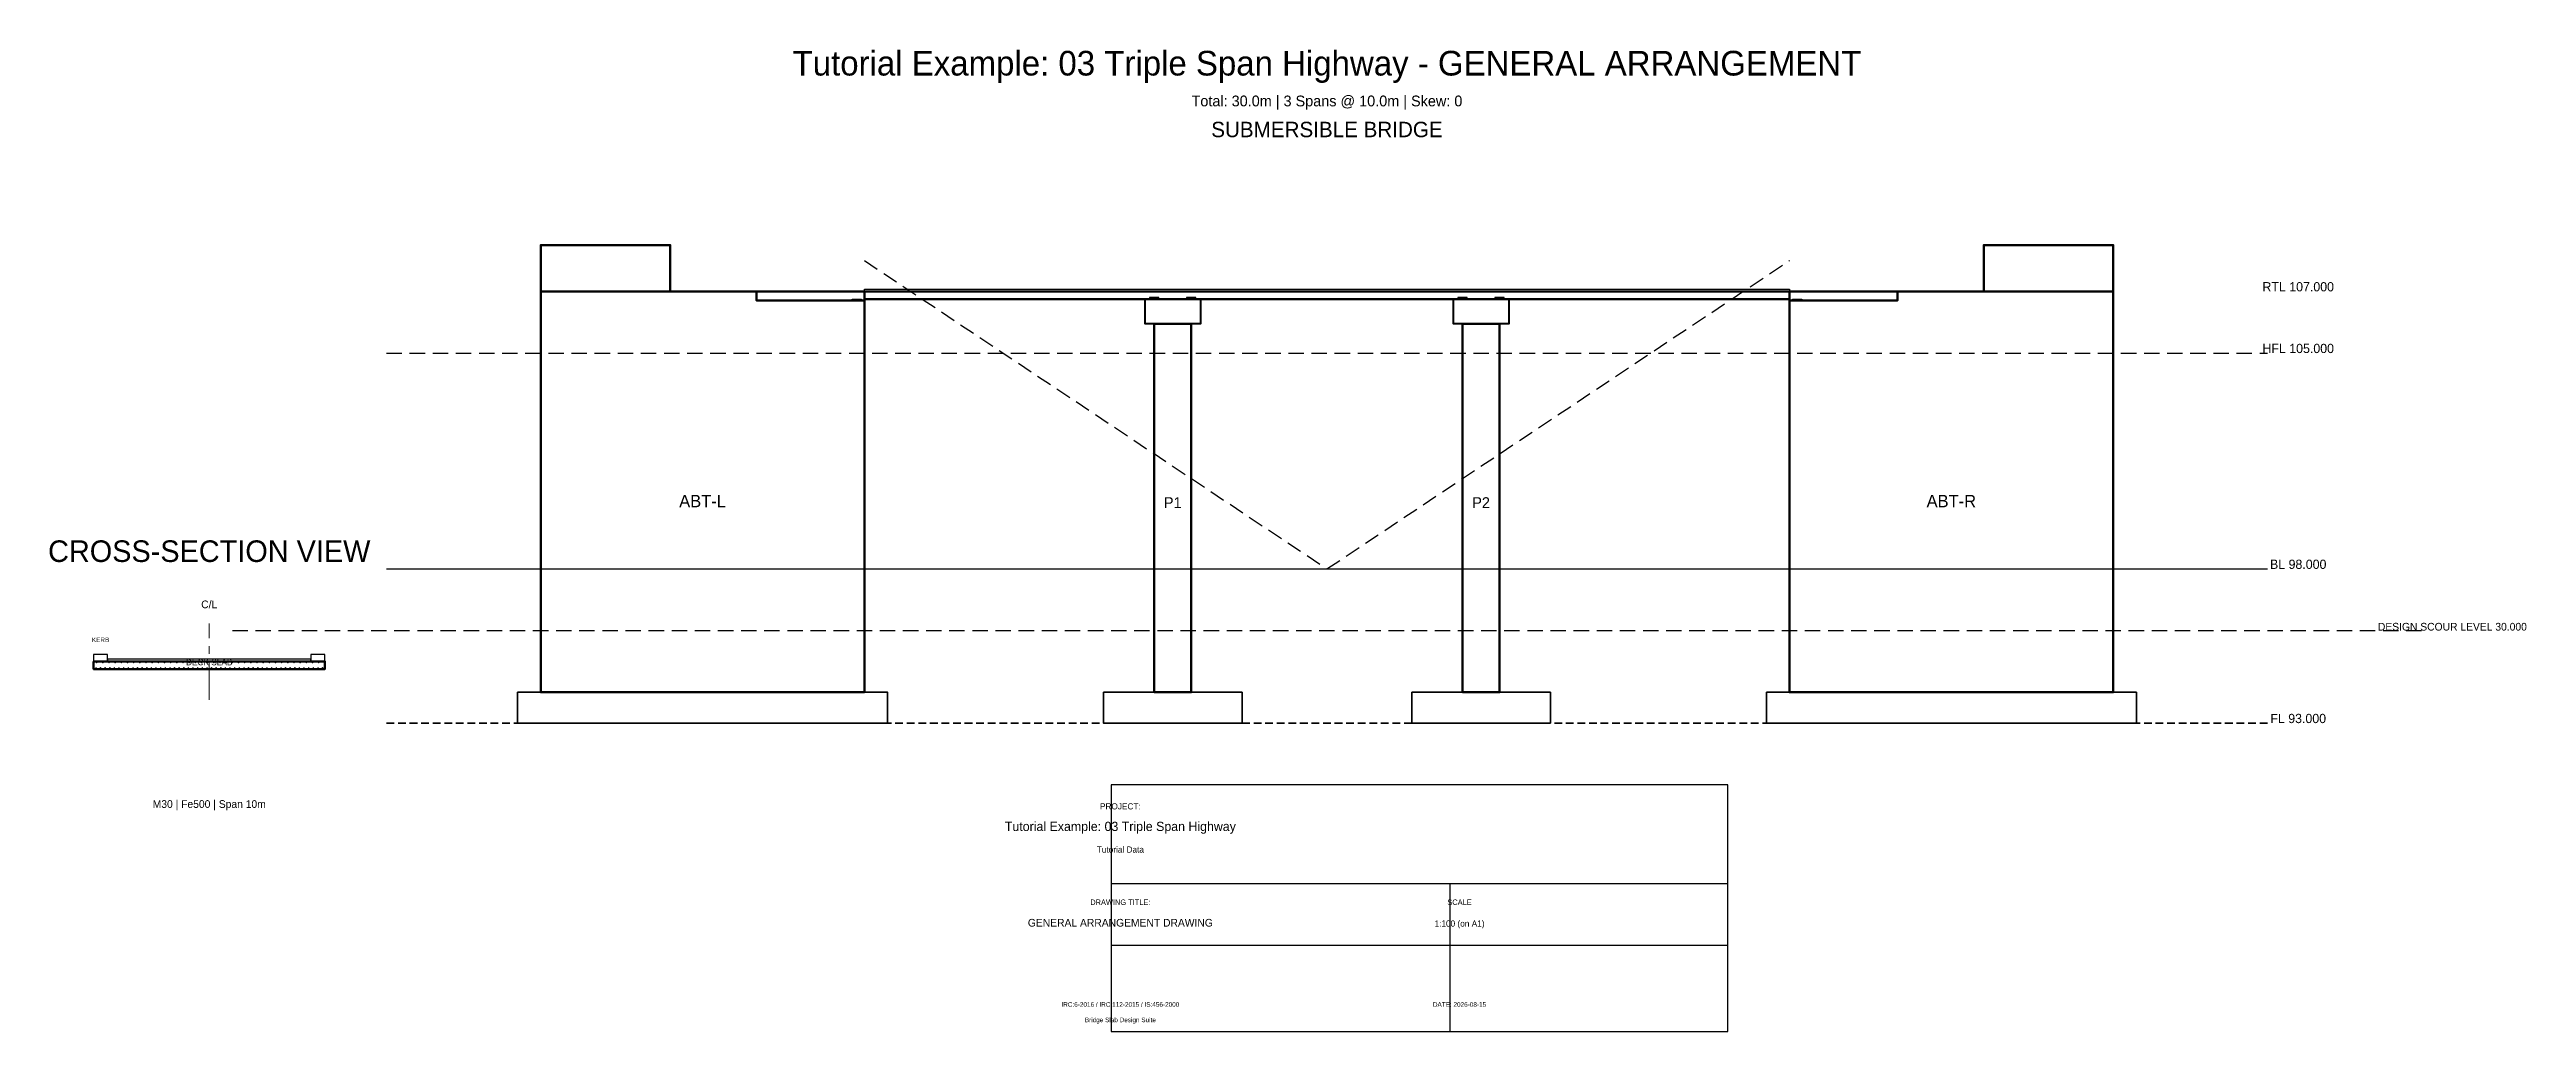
# Model space of a CAD drawing. Header units: metres. Extents: x -26 to 54, y -14 to 135.
# Drawn here: x -26.4 to 53.9, y 103 to 134.8 of the extents above.
import ezdxf
from ezdxf.enums import TextEntityAlignment as Align

# ---------------------------------------------------------------- set-up
doc = ezdxf.new("R2010")
doc.units = ezdxf.units.M
for name, pattern in [('CENTER', [2, 1.25, -0.25, 0.25, -0.25]), ('DASHED', [0.75, 0.5, -0.25]), ('HIDDEN', [0.375, 0.25, -0.125])]:
    doc.linetypes.add(name, pattern=pattern)
for name, color, linetype, lineweight in [('A-GRID', 8, 'CENTER', 15), ('A-TEXT', 7, 'CONTINUOUS', 18), ('A-TITLE', 7, 'CONTINUOUS', 25), ('G-BED', 32, 'CONTINUOUS', 25), ('G-HFL', 150, 'DASHED', 25), ('G-NGL', 30, 'DASHED', 25), ('H-CONC', 253, 'CONTINUOUS', 15), ('S-ABUT', 5, 'CONTINUOUS', 50), ('S-BEARING', 6, 'CONTINUOUS', 30), ('S-DECK', 4, 'CONTINUOUS', 50), ('S-FNDTN', 2, 'HIDDEN', 35), ('S-KERB', 8, 'CONTINUOUS', 25), ('S-PIER', 3, 'CONTINUOUS', 50), ('S-PIERCAP', 3, 'CONTINUOUS', 40), ('X-REBAR', 1, 'CONTINUOUS', 18)]:
    doc.layers.add(name, color=color, linetype=linetype, lineweight=lineweight)

msp = doc.modelspace()

# ---------------------------------------------------------------- hatches: boundary and pattern name
at = {"layer": 'H-CONC'}
h = msp.add_hatch(dxfattribs=at)
h.set_pattern_fill('ANSI31', color=256, scale=0.05, style=0)
h.set_pattern_definition([])
h.paths.add_polyline_path([(0, 127), (30, 127), (30, 126.75), (0, 126.75)])
h = msp.add_hatch(dxfattribs=at)
h.set_pattern_fill('ANSI31', color=256, scale=0.04, style=0)
h.set_pattern_definition([])
h.paths.add_polyline_path([(9.4, 125.95), (10.6, 125.95), (10.6, 114), (9.4, 114)])
h = msp.add_hatch(dxfattribs=at)
h.set_pattern_fill('ANSI31', color=256, scale=0.04, style=0)
h.set_pattern_definition([])
h.paths.add_polyline_path([(19.4, 125.95), (20.6, 125.95), (20.6, 114), (19.4, 114)])
h = msp.add_hatch(dxfattribs=at)
h.set_pattern_fill('ANSI31', color=256, scale=0.03, style=0)
h.set_pattern_definition([])
h.paths.add_polyline_path([(-25, 115), (-17.5, 115), (-17.5, 114.75), (-25, 114.75)])
h = msp.add_hatch(dxfattribs=at)
h.set_pattern_fill('ANSI32', color=256, scale=0.08, style=0)
h.set_pattern_definition([])
h.paths.add_polyline_path([(-11.25, 114), (0.75, 114), (0.75, 113), (-11.25, 113)])
h = msp.add_hatch(dxfattribs=at)
h.set_pattern_fill('ANSI32', color=256, scale=0.08, style=0)
h.set_pattern_definition([])
h.paths.add_polyline_path([(29.25, 114), (41.25, 114), (41.25, 113), (29.25, 113)])

# ---------------------------------------------------------------- linework, layer by layer
at = {"layer": 'A-GRID', "linetype": 'CENTER'}
msp.add_line((-21.25, 113.75), (-21.25, 116.225), dxfattribs=at)
at = {"layer": 'A-TITLE', "linetype": 'CONTINUOUS'}
for p, q in [((8, 107.8), (28, 107.8)), ((19, 103), (19, 107.8)), ((8, 105.8), (28, 105.8))]:
    msp.add_line(p, q, dxfattribs=at)
msp.add_lwpolyline([(8, 103), (28, 103), (28, 111), (8, 111)], close=True, dxfattribs=at)
at = {"layer": 'G-BED', "linetype": 'CONTINUOUS'}
msp.add_line((-15.5, 118), (45.5, 118), dxfattribs=at)
at = {"layer": 'G-BED', "linetype": 'DASHED'}
msp.add_line((-20.5, 116), (50.5, 116), dxfattribs=at)
at = {"layer": 'G-HFL', "linetype": 'DASHED'}
msp.add_line((-15.5, 125), (45.5, 125), dxfattribs=at)
at = {"layer": 'G-NGL', "linetype": 'DASHED'}
msp.add_lwpolyline([(0, 128), (15, 118), (30, 128)], dxfattribs=at)
at = {"layer": 'S-ABUT', "linetype": 'CONTINUOUS'}
for points in [[(-10.5, 127), (-6.3, 127), (-6.3, 128.5), (-10.5, 128.5)], [(36.3, 127), (40.5, 127), (40.5, 128.5), (36.3, 128.5)], [(-10.5, 127), (0, 127), (0, 114), (-10.5, 114)], [(30, 127), (40.5, 127), (40.5, 114), (30, 114)]]:
    msp.add_lwpolyline(points, close=True, dxfattribs=at)
at = {"layer": 'S-BEARING', "linetype": 'CONTINUOUS'}
for points in [[(-0.4, 126.75), (-0.1, 126.75), (-0.1, 126.7), (-0.4, 126.7)], [(9.25, 126.75), (9.55, 126.75), (9.55, 126.8), (9.25, 126.8)], [(10.45, 126.75), (10.75, 126.75), (10.75, 126.8), (10.45, 126.8)], [(19.25, 126.75), (19.55, 126.75), (19.55, 126.8), (19.25, 126.8)], [(20.45, 126.75), (20.75, 126.75), (20.75, 126.8), (20.45, 126.8)], [(30.1, 126.75), (30.4, 126.75), (30.4, 126.7), (30.1, 126.7)]]:
    msp.add_lwpolyline(points, close=True, dxfattribs=at)
at = {"layer": 'S-DECK', "linetype": 'CONTINUOUS'}
msp.add_line((0, 127), (30, 127), dxfattribs=at)
for points in [[(-3.5, 127), (0, 127), (0, 126.7), (-3.5, 126.7)], [(0, 127), (30, 127), (30, 126.75), (0, 126.75)], [(30, 127), (33.5, 127), (33.5, 126.7), (30, 126.7)], [(-25, 115), (-17.5, 115), (-17.5, 114.75), (-25, 114.75)]]:
    msp.add_lwpolyline(points, close=True, dxfattribs=at)
at = {"layer": 'S-FNDTN', "linetype": 'HIDDEN'}
msp.add_line((-15.5, 113), (45.5, 113), dxfattribs=at)
at = {"layer": 'S-FNDTN', "linetype": 'CONTINUOUS'}
for points in [[(-11.25, 114), (0.75, 114), (0.75, 113), (-11.25, 113)], [(7.75, 114), (12.25, 114), (12.25, 113), (7.75, 113)], [(17.75, 114), (22.25, 114), (22.25, 113), (17.75, 113)], [(29.25, 114), (41.25, 114), (41.25, 113), (29.25, 113)]]:
    msp.add_lwpolyline(points, close=True, dxfattribs=at)
at = {"layer": 'S-KERB', "linetype": 'CONTINUOUS'}
for points in [[(0, 127.075), (30, 127.075), (30, 127), (0, 127)], [(-25, 115), (-24.55, 115), (-24.55, 115.225), (-25, 115.225)], [(-24.55, 115), (-17.95, 115), (-17.95, 115.075), (-24.55, 115.075)], [(-17.95, 115), (-17.5, 115), (-17.5, 115.225), (-17.95, 115.225)]]:
    msp.add_lwpolyline(points, close=True, dxfattribs=at)
at = {"layer": 'S-PIER', "linetype": 'CONTINUOUS'}
for points in [[(9.4, 125.95), (10.6, 125.95), (10.6, 114), (9.4, 114)], [(19.4, 125.95), (20.6, 125.95), (20.6, 114), (19.4, 114)]]:
    msp.add_lwpolyline(points, close=True, dxfattribs=at)
at = {"layer": 'S-PIERCAP', "linetype": 'CONTINUOUS'}
for points in [[(9.1, 126.75), (10.9, 126.75), (10.9, 125.95), (9.1, 125.95)], [(19.1, 126.75), (20.9, 126.75), (20.9, 125.95), (19.1, 125.95)]]:
    msp.add_lwpolyline(points, close=True, dxfattribs=at)
at = {"layer": 'X-REBAR'}
for centre, radius in [((-24.9, 114.96), 0.008), ((-24.7, 114.96), 0.008), ((-24.5, 114.96), 0.008), ((-24.3, 114.96), 0.008), ((-24.1, 114.96), 0.008), ((-23.9, 114.96), 0.008), ((-23.7, 114.96), 0.008), ((-23.5, 114.96), 0.008), ((-23.3, 114.96), 0.008), ((-23.1, 114.96), 0.008), ((-22.9, 114.96), 0.008), ((-22.7, 114.96), 0.008), ((-22.5, 114.96), 0.008), ((-22.3, 114.96), 0.008), ((-22.1, 114.96), 0.008), ((-21.9, 114.96), 0.008), ((-21.7, 114.96), 0.008), ((-21.5, 114.96), 0.008), ((-21.3, 114.96), 0.008), ((-21.1, 114.96), 0.008), ((-20.9, 114.96), 0.008), ((-20.7, 114.96), 0.008), ((-20.5, 114.96), 0.008), ((-20.3, 114.96), 0.008), ((-20.1, 114.96), 0.008), ((-19.9, 114.96), 0.008), ((-19.7, 114.96), 0.008), ((-19.5, 114.96), 0.008), ((-19.3, 114.96), 0.008), ((-19.1, 114.96), 0.008), ((-18.9, 114.96), 0.008), ((-18.7, 114.96), 0.008), ((-18.5, 114.96), 0.008), ((-18.3, 114.96), 0.008), ((-18.1, 114.96), 0.008), ((-17.9, 114.96), 0.008), ((-17.7, 114.96), 0.008), ((-24.925, 114.79), 0.01), ((-24.775, 114.79), 0.01), ((-24.625, 114.79), 0.01), ((-24.475, 114.79), 0.01), ((-24.325, 114.79), 0.01), ((-24.175, 114.79), 0.01), ((-24.025, 114.79), 0.01), ((-23.875, 114.79), 0.01), ((-23.725, 114.79), 0.01), ((-23.575, 114.79), 0.01), ((-23.425, 114.79), 0.01), ((-23.275, 114.79), 0.01), ((-23.125, 114.79), 0.01), ((-22.975, 114.79), 0.01), ((-22.825, 114.79), 0.01), ((-22.675, 114.79), 0.01), ((-22.525, 114.79), 0.01), ((-22.375, 114.79), 0.01), ((-22.225, 114.79), 0.01), ((-22.075, 114.79), 0.01), ((-21.925, 114.79), 0.01), ((-21.775, 114.79), 0.01), ((-21.625, 114.79), 0.01), ((-21.475, 114.79), 0.01), ((-21.325, 114.79), 0.01), ((-21.175, 114.79), 0.01), ((-21.025, 114.79), 0.01), ((-20.875, 114.79), 0.01), ((-20.725, 114.79), 0.01), ((-20.575, 114.79), 0.01), ((-20.425, 114.79), 0.01), ((-20.275, 114.79), 0.01), ((-20.125, 114.79), 0.01), ((-19.975, 114.79), 0.01), ((-19.825, 114.79), 0.01), ((-19.675, 114.79), 0.01), ((-19.525, 114.79), 0.01), ((-19.375, 114.79), 0.01), ((-19.225, 114.79), 0.01), ((-19.075, 114.79), 0.01), ((-18.925, 114.79), 0.01), ((-18.775, 114.79), 0.01), ((-18.625, 114.79), 0.01), ((-18.475, 114.79), 0.01), ((-18.325, 114.79), 0.01), ((-18.175, 114.79), 0.01), ((-18.025, 114.79), 0.01), ((-17.875, 114.79), 0.01), ((-17.725, 114.79), 0.01), ((-17.575, 114.79), 0.01)]:
    msp.add_circle(centre, radius, dxfattribs=at)

# ---------------------------------------------------------------- texts
at = {"layer": 'A-GRID'}
msp.add_text('C/L', height=0.25, dxfattribs=at).set_placement((-21.25, 116.725), align=Align.CENTER)
at = {"layer": 'A-TEXT'}
for s, height, p in [('Tutorial Example: 03 Triple Span Highway - GENERAL ARRANGEMENT', 0.8, (15, 134)), ('Total: 30.0m | 3 Spans @ 10.0m | Skew: 0', 0.35, (15, 133)), ('SUBMERSIBLE BRIDGE', 0.5, (15, 132)), ('RTL 107.000', 0.3, (46.5, 127)), ('ABT-L', 0.4, (-5.25, 120)), ('P1', 0.35, (10, 119.975)), ('P2', 0.35, (20, 119.975)), ('ABT-R', 0.4, (35.25, 120)), ('CROSS-SECTION VIEW', 0.7, (-21.25, 118.225)), ('KERB', 0.15, (-24.775, 115.625)), ('DECK SLAB', 0.2, (-21.25, 114.875)), ('FL 93.000', 0.3, (46.5, 113)), ('M30 | Fe500 | Span 10m', 0.25, (-21.25, 110.25))]:
    msp.add_text(s, height=height, dxfattribs=at).set_placement(p, align=Align.CENTER)
at = {"layer": 'A-TITLE'}
for s, height, p in [('PROJECT:', 0.2, (8.3, 110.2)), ('Tutorial Example: 03 Triple Span Highway', 0.3, (8.3, 109.5)), ('Tutorial Data', 0.2, (8.3, 108.8)), ('DRAWING TITLE:', 0.18, (8.3, 107.1)), ('SCALE', 0.18, (19.3, 107.1)), ('GENERAL ARRANGEMENT DRAWING', 0.25, (8.3, 106.4)), ('1:100 (on A1)', 0.2, (19.3, 106.4)), ('IRC:6-2016 / IRC:112-2015 / IS:456-2000', 0.15, (8.3, 103.8)), ('DATE: 2026-08-15', 0.15, (19.3, 103.8)), ('Bridge Slab Design Suite', 0.15, (8.3, 103.3))]:
    msp.add_text(s, height=height, dxfattribs=at).set_placement(p, align=Align.CENTER)
at = {"layer": 'G-BED'}
for s, height, p in [('BL 98.000', 0.3, (46.5, 118)), ('DESIGN SCOUR LEVEL 30.000', 0.25, (51.5, 116))]:
    msp.add_text(s, height=height, dxfattribs=at).set_placement(p, align=Align.CENTER)
at = {"layer": 'G-HFL'}
msp.add_text('HFL 105.000', height=0.3, dxfattribs=at).set_placement((46.5, 125), align=Align.CENTER)

doc.saveas('drawing.dxf')
